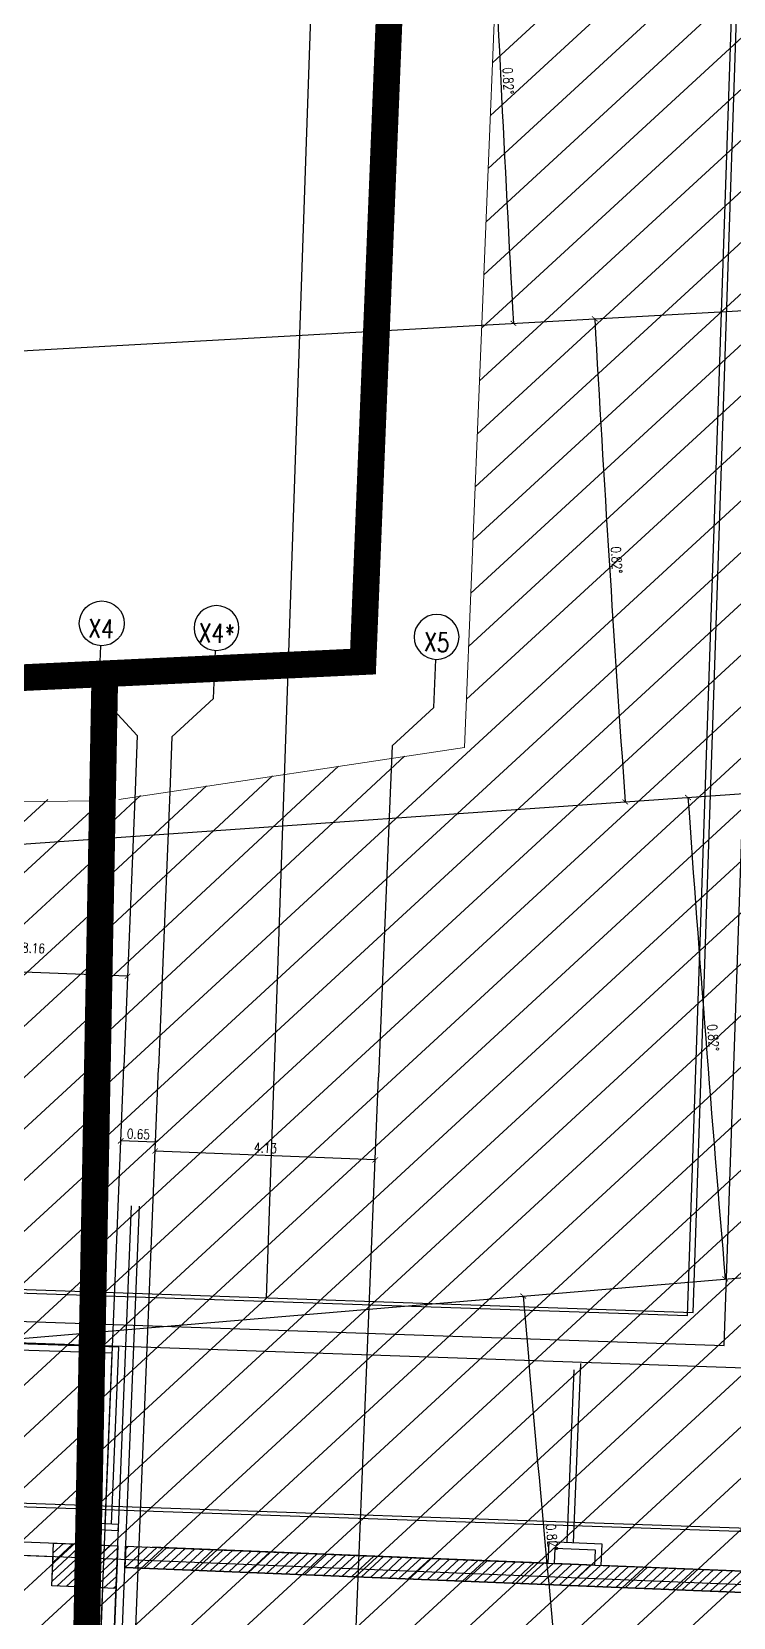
# Model space of a CAD drawing. Extents: x -678889171 to 586587, y -792238163 to 335485.
# Drawn here: x -678807478 to -678794343, y -792105945 to -792076252 of the extents above; entities that cross this region are included whole.
import ezdxf
from ezdxf.enums import TextEntityAlignment as Align

# ---------------------------------------------------------------- set-up
doc = ezdxf.new("R2010")
doc.units = 0
doc.header["$MEASUREMENT"] = 0
doc.layers.get('0').update_dxf_attribs({"color": 8})
for name, color, linetype in [('A-FLOR-PATT', 252, 'Continuous'), ('A-SITE-PATT', 252, 'Continuous'), ('A-WALL', 252, 'Continuous'), ('XR-Axis$0$A-GRID-LINE-OUT', 252, 'Continuous')]:
    doc.layers.add(name, color=color, linetype=linetype)
for name, color, linetype, lineweight in [('BASEMENT3 LAYOUT$0$A-TABL-TEXT', 252, 'Continuous', 30), ('BASEMENT3 LAYOUT$0$HATCH6', 252, 'Continuous', 15), ('BASEMENT3 LAYOUT$0$HATCH7', 252, 'Continuous', 15)]:
    doc.layers.add(name, color=color, linetype=linetype, lineweight=lineweight)
doc.styles.add('Ground floor Towers$0$$Bas01-Rname$0$EN-SC', font='swissc.ttf')
doc.styles.add('Ground floor Towers$0$$Bas01-Rname$0$EN-SCL', font='swisscl.ttf')
doc.styles.add('Ground floor Towers$0$04-Ground Floor$0$V2-lower ground$0$LEVEL  FOR LICENSE LOWER GR$0$$LG- LEVEL$0$AR-SR', font='sarb.shx')
doc.styles.add('XR-Axis$0$MEDAD-E-TEXT', font='romans.shx', dxfattribs={"width": 0.8, "height": 1.8})
doc.styles.add('XR-Axis$0$MOD-E-TEXT', font='romans.shx', dxfattribs={"width": 0.8, "height": 1.8})

# ---------------------------------------------------------------- blocks, each defined once
blk = doc.blocks.new('A$C61C61320')
at = {"layer": 'BASEMENT3 LAYOUT$0$HATCH6'}
h = blk.add_hatch(dxfattribs=at)
h.set_pattern_fill('JIS_WOOD', color=256, scale=1000, style=0)
h.set_pattern_definition([(45, (-845711.5632553247, -470537.5133829243), (-499.9999991609842, 499.9999991609843), [])])
h.paths.add_polyline_path([(-57054.4839232408, -202715.6827627594), (-61988.72938809986, -237934.2497828866), (-80426.45722685638, -233625.2072105513), (-117920.8563015934, -232159.4412755717), (-127624.8318891085, -221284.5855308848), (-127624.8318891085, -154987.425217584), (-104462.5924733605, -154589.848100547), (-93882.62928564264, -154028.8445178776), (-93529.7361727003, -176713.0896850609), (-93352.28011348587, -178273.3977080029), (-93352.28011348587, -194674.8746110406), (-91405.28890382661, -196764.3988851835), (-82930.71560722869, -197602.72102616), (-65142.08317814791, -199622.3395659931), (-55832.26724016038, -200866.3395951205)])
at = {"layer": 'BASEMENT3 LAYOUT$0$HATCH7'}
h = blk.add_hatch(dxfattribs=at)
h.set_pattern_fill('JIS_WOOD', color=256, scale=1000, style=0)
h.set_pattern_definition([(45, (-95575.72641586163, -175160.5677797335), (-499.9999991609842, 499.9999991609843), [])])
edge = h.paths.add_edge_path()
edge.add_line((-93671.42387769371, -154054.9431899884), (-93352.28011348587, -174711.9075518902))
edge.add_line((-93352.28011348587, -174711.9075518902), (-49398.28305342048, -174321.9428492732))
edge.add_arc((-49194.7644366367, -173977.2776182104), 400.2673467584944, 239.4389137010584, 436.7722825904112)
edge.add_line((-49103.17453308101, -173587.6300358392), (-49353.17453308101, -169321.0603725039))
edge.add_arc((765187.6152318742, -69570.4512780355), 820625.9088071947, 178.5717505264322, 186.9818142228341, ccw=False)
edge.add_line((-55183.34322072996, -49116.28952082794), (-86992.42594180122, -47875.38068783496))
edge.add_line((-86992.42594180116, -47875.38068783496), (-86999.8191618316, -136404.81269691))
edge.add_line((-86999.81916183163, -136404.81269691), (-87007.19406194473, -152784.6622732603))
edge.add_line((-87007.19406194473, -152784.6622732603), (-93671.42387769371, -154054.9431899884))
at = {"layer": 'BASEMENT3 LAYOUT$0$A-TABL-TEXT', "const_width": 500}
blk.add_lwpolyline([(-88972.05171104963, 22775.97554144054), (13087.40149203665, 22211.71815820993), (12977.94017466274, -133203.5437077869), (15397.77637988678, -244279.008176838), (7656.957292334409, -250604.5168011433), (-62676.49176812707, -239864.7054035134), (-80695.52998699364, -235653.5139011407), (-118847.6494075342, -234162.0357504327), (-129624.8318891085, -222084.4801378573), (-129624.8318891085, -153058.7582305309), (-104567.4960696057, -152628.6520064768), (-88972.05156734609, -151257.049707202)], close=True, dxfattribs=at)
blk.add_lwpolyline([(-57033.52080658916, -200660.2740008931, 0.009460145421703483), (-91405.28890382661, -196764.3988851835), (-93352.28011348587, -194674.8746110406), (-93352.28011348587, -172023.5690570949), (-93352.28011348587, -172023.5690570949), (-93787.99629907659, -151856.5045970205)], format="xyb", dxfattribs=at)
at = {"layer": 'BASEMENT3 LAYOUT$0$HATCH6'}
for p, q in [((-87007.19406194473, -152785.2838427984), (-86972.05156583316, -74732.86398215502)), ((-93436.17867387761, -154021.020069632), (-87007.19406194473, -152784.6622732603)), ((-93436.17867387761, -154021.64163917), (-87007.19406194473, -152785.2838427984))]:
    blk.add_line(p, q, dxfattribs=at)
for points in [[(-56182.62965816143, -202983.40351943), (-61193.42310835095, -237994.1969192784), (-80426.45722685638, -233662.5050700729), (-117920.8563015934, -232196.7391350933), (-127624.8318891085, -221321.8833904064), (-127624.8318891085, -155024.7230771056), (-104462.5924733605, -154627.1459600686), (-93882.62928564264, -154066.1423773992), (-93361.99845258333, -178187.9478082885), (-93352.28011348587, -179178.229467513), (-93494.76352696051, -194320.7128558172), (-91405.28890382661, -196764.3988851835), (-82961.84863941744, -197787.7979447818), (-65211.28236189531, -199613.7986915881), (-55832.26724016038, -200866.3395951205)], [(-56182.62965816143, -202984.025088968), (-61193.42310835095, -237994.8184888165), (-80426.45722685638, -233663.1266396109), (-117920.8563015934, -232197.3607046313), (-127624.8318891085, -221322.5049599444), (-127624.8318891085, -155025.3446466436), (-104462.5924733605, -154627.7675296066), (-93882.62928564264, -154066.7639469372), (-93361.99845258333, -178188.5693778265), (-93352.28011348587, -179178.851037051), (-93494.76352696051, -194321.3344253552), (-91405.28890382661, -196765.0204547216), (-82961.84863941744, -197788.4195143199), (-65211.28236189531, -199614.4202611261), (-55832.26724016038, -200866.9611646585)]]:
    blk.add_lwpolyline(points, close=True, dxfattribs=at)
blk = doc.blocks.new('2')
at = {"layer": 'BASEMENT3 LAYOUT$0$A-TABL-TEXT', "const_width": 500}
blk.add_lwpolyline([(28948.80459054373, 254973.3362460719), (131008.25779363, 254409.0788628413), (130898.7964762561, 98993.81699684449), (133318.6326814801, -12081.64747220662), (125577.8135939278, -18407.15609651199), (55244.36453346629, -7667.34469888208), (37225.32631459972, -3456.153196509345), (-926.7931059408002, -1964.675045801327), (-11703.97558751516, 10112.88056677405), (-11703.97558751516, 79138.60247410042), (13353.36023198767, 79568.70869815454), (28948.80473424727, 80940.3109974293)], close=True, dxfattribs=at)
blk.add_lwpolyline([(60887.3354950042, 31537.0867037382, 0.009460145421703483), (26515.56739776675, 35432.96181944781), (24568.57618810749, 37522.48609359076), (24568.57618810749, 60173.79164753645), (24568.57618810749, 60173.79164753645), (24132.86000251677, 80340.85610761086)], format="xyb", dxfattribs=at)
blk = doc.blocks.new('XR-Axis$0$_ArchTick')
at = {"const_width": 0.15}
blk.add_lwpolyline([(-0.5, -0.5), (0.5, 0.5)], dxfattribs=at)
blk = doc.blocks.new('*U214')
blk.add_circle((-3.264797034999648e-15, 0), 4.2)
at = {"layer": 'XR-Axis$0$A-GRID-LINE-OUT'}
for p, q in [((-4.587415578078791e-15, -13.2), (-3.159588741800171e-15, -4.2)), ((7.499999999999994, -20.7), (-4.587415578078791e-15, -13.2)), ((7.499999999999994, -20.7), (7.499999999999992, -31))]:
    blk.add_line(p, q, dxfattribs=at)
at = {"style": 'XR-Axis$0$MEDAD-E-TEXT', "width": 0.8, "flags": 4}
for height, p in [(1.799999999999999, (-0.0692522248746208, 2.544295698152595)), (3.5, (-0.0692522248746208, -0.97607523254144))]:
    blk.add_attdef('00', text='', height=height, dxfattribs=at).set_placement(p, align=Align.MIDDLE_CENTER)
blk = doc.blocks.new('GR')
at = {"layer": 'A-FLOR-PATT'}
for p, q in [((-3505.522215138539, 256370.3123962845), (-2481.692313763895, 84127.40131058797)), ((5518.166476646962, 84174.95330901134), (4285.73937771246, 256354.3693902435)), ((5411.207674454898, 84113.37185683055), (4287.263117527589, 256355.6587855571)), ((-9155, 101525), (38185, 106100)), ((6121.722277038934, 83578.53030896597), (6006.788352434203, 102914.3142437445)), ((-9165, 92230), (39070, 97590)), ((-5320.000000000175, 93520.00000000079), (-5320.000000000175, 88340.00000000074)), ((-4670.000000000175, 93520.00000000079), (-4670.000000000175, 88340.00000000074)), ((-545.0000000001746, 93520.00000000081), (-545.0000000001746, 88340.00000000077)), ((-5320, 90035.0051271506), (-13480, 90035.0051271506)), ((-8010, 83055), (44685, 89675)), ((-5320, 59790), (-5320, 88340)), ((-4670, 59790), (-4670, 88340)), ((-545, 62655), (-545, 88340)), ((-4670, 86951.30352689169), (-5320, 86951.30352689169)), ((-545, 86787.00173973278), (-4670, 86787.00173973278)), ((-5070, 66375), (-5070, 85745)), ((-4920, 66375), (-4920, 85745)), ((-37007.68432630599, 83836.5729148268), (5411.207674454898, 84113.37185683055)), ((-36937.35752912449, 83922.59322838203), (5518.166476646962, 84174.95330901134)), ((-36897.31296228312, 83322.82065839929), (6121.722277038934, 83578.53030896597)), ((-36894.93536239647, 82922.82772468824), (6524.092810636328, 83180.91497514155)), ((-5198.126173194469, 83089.95811310198), (-13481.95477583679, 83035.51625707468)), ((-5318.198288894666, 82969.24227194776), (-13481.95477583679, 82920.71604845217)), ((-5320.106709214393, 79773.75295876685), (-5318.198288894666, 82969.24227194776)), ((-5200.106730614905, 79773.68129199694), (-5198.126173194469, 83089.95811310198)), ((3336.793560879596, 79773.75295876697), (3336.793560879334, 83011.97110617984)), ((3456.793560879596, 79773.75295876697), (3456.793560879334, 83132.68651870042)), ((-30912.47202798455, 79958.33511458867), (9546.729276875696, 80198.828844029)), ((-30948.08122967152, 79876.02890377189), (9437.223438388435, 80139.55793711904)), ((-5570.345577643806, 79773.75295876696), (-5570.345983532159, 79373.9282216864)), ((-5070.345785410052, 79773.75295876696), (-5570.345577643806, 79773.75295876696)), ((-5450.345699463625, 79653.75295876696), (-5450.345983532221, 79373.9280998665)), ((-5070.345577643805, 79653.75295876696), (-5450.345699463625, 79653.75295876696)), ((-5070.345577643805, 79653.75295876696), (-5070.345785410052, 79773.75295876696)), ((2991.264798806376, 79773.75295876697), (2991.264392790961, 79373.80305812688)), ((3991.23521950782, 79773.75295876697), (2991.264798806376, 79773.75295876697)), ((3111.264676986557, 79653.75295876697), (3111.264392791795, 79373.8038180131)), ((3871.244096835006, 79653.75295876697), (3111.264676986557, 79653.75295876697)), ((3871.264807246044, 79373.80863062841), (3871.244096835006, 79653.75295876697)), ((3991.264807518214, 79373.80939051462), (3991.23521950782, 79773.75295876697)), ((-12878.88572230558, 79373.93332710664, 6.803867058720262e-05), (-5570.345983522075, 79373.93815484122, 0.0001225815378695977)), ((-6271.23089510639, 78572.88241857395), (-6271.23089510639, 79372.88241857395)), ((-6271.23089510639, 79372.88241857395), (-5071.23089510639, 79372.88241857395)), ((-6271.230895106448, 79365.49542556531), (-6263.844145657058, 79372.88241857392)), ((-6271.230895106419, 79188.71581586421), (-6087.070364620828, 79372.88241857395)), ((-6271.23089510639, 79011.93620616308), (-5910.296583584539, 79372.88241857398)), ((-6271.230895106448, 78835.15659646186), (-5733.522802548308, 79372.88241857395)), ((-6271.23089510639, 78658.37698676073), (-5556.749021512049, 79372.88241857389)), ((-6179.948863384401, 78572.88241857395), (-5379.975240475789, 79372.88241857395)), ((-6003.175082348112, 78572.88241857395), (-5203.201459439559, 79372.88241857392)), ((-5826.401301311911, 78572.88241857392), (-5071.230895106419, 79328.0777245989)), ((-5450.345983521933, 79373.93823410851, 0.0001234770853124286), (-5070.345579413784, 79373.93848512186, 0.0001263129885638731)), ((-5071.23089510639, 79372.88241857395), (-5071.23089510639, 78572.88241857395)), ((-5070.345579413784, 79373.93848512133, 0.0001263129885638731), (-5070.345578665094, 73875.21578422369, 0.0001263129885638731)), ((-4921.372718889354, 79372.93636281113), (8228.635354651982, 79373.01963371946)), ((-4921.327001587342, 78972.76204417064), (-4921.372718889354, 79372.93636281113)), ((-4921.366268157435, 79316.4715865681), (-4864.902996058925, 79372.93672039913)), ((-4921.346074548841, 79139.71217114147), (-4688.128095652908, 79372.93783980579)), ((-4920.345577643689, 79373.75295876511), (-4920.345577643638, 78972.76204413618)), ((-4911.516916254943, 78972.76204382558), (-4511.353195246833, 79372.93895921257)), ((-4734.743141435494, 78972.76203760854), (-4334.578294840758, 79372.94007861929)), ((-4557.96936661622, 78972.76203139144), (-4157.803394434741, 79372.94119802595)), ((2991.264392790959, 79373.80305812688), (-4420.344386734188, 79373.75612496574)), ((-4381.195591796713, 78972.7620251744), (-3981.028494028666, 79372.94231743267)), ((-4204.421816977265, 78972.76201895741), (-3804.253593622532, 79372.94343683944)), ((-4027.648042157933, 78972.76201274036), (-3627.478693216573, 79372.94455624616)), ((-3850.874267338484, 78972.76200652332), (-3450.703792810498, 79372.94567565288)), ((-3674.100492519094, 78972.76200030622), (-3273.928892404423, 79372.94679505948)), ((-3497.326717699645, 78972.76199408923), (-3097.15399199829, 79372.94791446632)), ((-3320.552942880255, 78972.76198787213), (-2920.379091592273, 79372.94903387298)), ((-3143.779168060864, 78972.76198165515), (-2743.604191186256, 79372.9501532797)), ((-2967.005393241474, 78972.76197543804), (-2566.829290780122, 79372.95127268642)), ((-2790.231618422025, 78972.76196922106), (-2390.054390374105, 79372.95239209314)), ((-2613.457843602577, 78972.76196300401), (-2213.27948996803, 79372.95351149986)), ((-2436.684068783128, 78972.76195678691), (-2036.504589561955, 79372.95463090652)), ((-2259.910293963796, 78972.76195056993), (-1859.729689155938, 79372.9557503133)), ((-2083.136519144347, 78972.76194435282), (-1682.954788749863, 79372.95686971996)), ((-1906.362744324899, 78972.76193813584), (-1506.179888343788, 79372.95798912673)), ((-1729.588969505508, 78972.76193191874), (-1329.404987937713, 79372.9591085334)), ((-1552.815194686118, 78972.76192570169), (-1152.630087531637, 79372.96022794017)), ((-1376.041419866728, 78972.76191948465), (-975.8551871256204, 79372.96134734683)), ((-1199.267645047279, 78972.76191326755), (-799.0802867195453, 79372.9624667535)), ((-1022.49387022783, 78972.76190705056), (-622.3053863135283, 79372.96358616027)), ((-845.7200954084401, 78972.76190083352), (-445.5304859073949, 79372.96470556705)), ((-668.9463205889915, 78972.76189461653), (-268.7555855012615, 79372.96582497377)), ((-492.1725457696011, 78972.76188839943), (-91.98068509530276, 79372.96694438043)), ((-315.3987709501525, 78972.76188218244), (84.79421531077242, 79372.96806378715)), ((-138.6249961307622, 78972.7618759654), (261.5691157168476, 79372.96918319387)), ((38.14877868862823, 78972.7618697483), (438.3440161228646, 79372.97030260059)), ((214.9225535080768, 78972.76186353125), (615.1189165289397, 79372.97142200725)), ((391.6963283274672, 78972.76185731427), (791.8938169350149, 79372.97254141403)), ((568.4701031468576, 78972.76185109717), (968.6687173410901, 79372.97366082075)), ((745.2438779663062, 78972.76184488012), (1145.443617747223, 79372.97478022747)), ((922.0176527856383, 78972.76183866308), (1322.218518153182, 79372.97589963418)), ((1098.791427605087, 78972.76183244603), (1498.993418559257, 79372.97701904085)), ((1275.565202424536, 78972.76182622899), (1675.768318965333, 79372.97813844762)), ((1452.338977243984, 78972.76182001195), (1852.54321937135, 79372.97925785428)), ((1629.112752063433, 78972.76181379496), (2029.318119777425, 79372.980377261)), ((1805.886526882765, 78972.76180757786), (2206.0930201835, 79372.98149666772)), ((1982.660301702155, 78972.76180136076), (2382.867920589575, 79372.98261607444)), ((2159.434076521604, 78972.76179514377), (2559.64282099565, 79372.98373548116)), ((2336.207851340994, 78972.76178892667), (2736.417721401725, 79372.98485488782)), ((2512.981626160443, 78972.76178270968), (2913.192621807801, 79372.98597429466)), ((2689.755400979833, 78972.76177649258), (3089.967522213818, 79372.98709370132)), ((2866.529175799224, 78972.7617702756), (3266.742422619893, 79372.98821310804)), ((3043.302950618672, 78972.7617640585), (3443.517323025968, 79372.98933251476)), ((3871.264807246043, 79373.80863062841), (3111.264392791794, 79373.8038180131)), ((3220.076725438121, 78972.76175784145), (3620.292223432101, 79372.99045192148)), ((3396.850500257511, 78972.7617516244), (3797.067123838118, 79372.9915713282)), ((3573.624275076902, 78972.76174540742), (3973.842024244135, 79372.99269073491)), ((3750.398049896292, 78972.76173919032), (4150.616924650152, 79372.99381014158)), ((3927.171824715741, 78972.76173297327), (4327.391825056227, 79372.9949295483)), ((16491.86143825347, 79373.88854910672), (3991.264807518215, 79373.80939051462)), ((4103.945599535131, 78972.76172675623), (4504.166725462303, 79372.99604895501)), ((4280.719374354579, 78972.76172053919), (4680.941625868378, 79372.99716836173)), ((4457.49314917397, 78972.7617143222), (4857.716526274453, 79372.99828776851)), ((4634.266923993418, 78972.7617081051), (5034.491426680528, 79372.99940717517)), ((4811.040698812809, 78972.76170188806), (5211.266327086574, 79373.00052658189)), ((4987.814473632199, 78972.76169567101), (5388.041227492591, 79373.00164598861)), ((5164.58824845159, 78972.76168945391), (5564.816127898695, 79373.00276539533)), ((5341.362023271038, 78972.76168323692), (5741.591028304771, 79373.00388480208)), ((5518.135798090429, 78972.76167701982), (5918.365928710846, 79373.00500420874)), ((5694.909572909906, 78972.76167080284), (6095.140829116921, 79373.00612361549)), ((5871.683347729238, 78972.76166458576), (6271.915729522967, 79373.00724302224)), ((6048.457122548687, 78972.76165836875), (6448.690629928984, 79373.00836242893)), ((6225.230897368136, 78972.7616521517), (6625.465530335088, 79373.00948183564)), ((6402.004672187526, 78972.7616459346), (6802.240430741134, 79373.01060124228)), ((-53845, 79125), (16455, 79125)), ((-7069.552628460138, 79123.93716452371, 0.0001113931143276042), (-6271.230895106331, 79123.9376918641, 0.0001174555646210147)), ((-6271.230895106392, 78572.88241857394), (-6271.230895106342, 79123.9376918641, 2.297646141033016e-05)), ((-5649.627520275622, 78572.88241857398), (-5071.23089510639, 79151.2981148978)), ((-5472.853739239363, 78572.88241857398), (-5071.230895106361, 78974.51850519667)), ((-5296.079958203103, 78572.88241857398), (-5071.230895106419, 78797.73889549545)), ((8228.672998404334, 78972.76158169168), (-4921.327001587342, 78972.76204417064)), ((-4920.345577643638, 78972.76204413618), (7979.654424085805, 78972.76204413618)), ((-5071.23089510639, 78572.88241857395), (-6271.23089510639, 78572.88241857395)), ((-5321.230895106361, 78572.88241857395), (-6271.23089510639, 78572.88241857395)), ((-5320.345577643662, 78572.88241857395, 0.0001263129885638731), (-5320.345577643631, 77173.75295876697, 0.0001263129885638731)), ((-5119.306177166844, 78572.88241857392), (-5071.23089510639, 78620.95928579429))]:
    blk.add_line(p, q, dxfattribs=at)
for centre, radius, start, end in [((631601.6848589656, 163448.570621668), 633133.8230174324, 184.6979267874495, 185.5199974925503), ((632630.0555118418, 163547.9537170824), 632642.5014578571, 185.5199974925503, 186.3408436121083), ((633335.2275633599, 163626.3142892011), 632173.5210979515, 186.3408436121083, 187.1604766217598), ((631897.0668236557, 163445.6401437062), 634520.5641762204, 187.1604766217598, 187.9821471516825)]:
    blk.add_arc(centre, radius, start, end, dxfattribs=at)
for p, xscale, yscale, zscale, rotation in [((2921.316327482617, 102692.0711279727), 99.99999999999999, 99.99999999999999, 99.99999999999999, 95.51999749255027), ((1403.90252764547, 102545.4262582165), 99.99999999999999, 99.99999999999999, 99.99999999999999, 275.5199974925503), ((5029.041758016425, 93807.2792333984), 100, 100, 100, 96.34084361210833), ((3857.758344165293, 93677.12314138534), 100, 100, 100, 276.3408436121084), ((-5320, 86951.30352689169), 100, 100, 100, 180), ((-4670, 86787.00173973278), 100, 100, 100, 180), ((6092.077213432616, 84826.62446442625), 100, 100, 100, 277.1604766217599), ((2325.178168043773, 84353.39414503185), 99.99999999999999, 99.99999999999999, 99.99999999999999, 97.16047662175987)]:
    blk.add_blockref('XR-Axis$0$_ArchTick', p, dxfattribs=dict(at, xscale=xscale, yscale=yscale, zscale=zscale, rotation=rotation))
ref = blk.add_blockref('*U214', (-6070, 96620), dxfattribs=dict(at, xscale=100, yscale=100, zscale=100))
ref.add_attrib('00', 'X4', dxfattribs={"layer": '0', "height": 353, "style": 'XR-Axis$0$MEDAD-E-TEXT', "width": 0.7999999999999999}).set_placement((-6076.925222487451, 96522.39247674588), align=Align.MIDDLE_CENTER)
ref = blk.add_blockref('*U214', (-3920, 96620), dxfattribs=dict(at, xscale=-100, yscale=100, zscale=100))
ref.add_attrib('00', 'X4*', dxfattribs={"layer": '0', "height": 353, "style": 'XR-Axis$0$MEDAD-E-TEXT', "width": 0.7999999999999999}).set_placement((-3913.074777512549, 96522.39247674588), align=Align.MIDDLE_CENTER)
ref = blk.add_blockref('*U214', (205, 96620), dxfattribs=dict(at, xscale=-100, yscale=100, zscale=100))
ref.add_attrib('00', 'X5', dxfattribs={"layer": '0', "height": 353, "style": 'XR-Axis$0$MEDAD-E-TEXT', "width": 0.7999999999999999}).set_placement((211.9252224874508, 96522.39247674588), align=Align.MIDDLE_CENTER)
at = {"layer": 'A-FLOR-PATT', "xscale": 100, "yscale": 100, "zscale": 100}
for p in [(-5320, 90035.0051271506), (-4670, 86951.30352689169), (-545, 86787.00173973278)]:
    blk.add_blockref('XR-Axis$0$_ArchTick', p, dxfattribs=at)
at = {"layer": 'A-FLOR-PATT', "char_height": 180, "attachment_point": 5, "style": 'XR-Axis$0$MOD-E-TEXT'}
for insert, rotation in [((1122.652312160557, 107080.4103086937), 275.1089621399999), ((3512.64395599514, 98197.38503005392), 275.9304205523293), ((5683.529947532295, 89331.50779881082), 276.7506601169341), ((3047.262659346065, 79859.61256104632), 277.5713118867212)]:
    blk.add_mtext('\\A1;0.82°', dxfattribs=dict(at, insert=insert, rotation=rotation))
for s, insert in [('\\A1;8.16', (-7099.257385962468, 90491.0667261021)), ('\\A1;0.65', (-4995, 87091.30352689169)), ('\\A1;4.13', (-2607.5, 86927.00173973278))]:
    blk.add_mtext(s, dxfattribs=dict(at, insert=insert))
at = {"layer": 'A-FLOR-PATT', "style": 'Ground floor Towers$0$04-Ground Floor$0$V2-lower ground$0$LEVEL  FOR LICENSE LOWER GR$0$$LG- LEVEL$0$AR-SR', "flags": 12}
for tag, p in [('L', (30296.07288644527, 72859.53473235783)), ('P', (30237.50458115668, 72203.99769414036))]:
    blk.add_attdef(tag, text='', height=500, dxfattribs=at).set_placement(p, align=Align.RIGHT)
at = {"layer": 'A-FLOR-PATT'}
for tag, p, height, style in [('N', (85492.25876324323, 56633.4995742733), 250, 'Ground floor Towers$0$$Bas01-Rname$0$EN-SC'), ('N', (89389.48149106537, 56633.4995742733), 250, 'Ground floor Towers$0$$Bas01-Rname$0$EN-SC'), ('N', (94597.61363499537, 56633.4995742733), 250, 'Ground floor Towers$0$$Bas01-Rname$0$EN-SC'), ('AN', (85922.66280553787, 56313.08159666645), 200, 'Ground floor Towers$0$$Bas01-Rname$0$EN-SCL'), ('AN', (89819.88553336001, 56313.08159666645), 200, 'Ground floor Towers$0$$Bas01-Rname$0$EN-SCL'), ('AN', (95028.01767729002, 56313.08159666645), 200, 'Ground floor Towers$0$$Bas01-Rname$0$EN-SCL'), ('SN', (85299.47460008037, 56025.08594095582), 200, 'Ground floor Towers$0$$Bas01-Rname$0$EN-SCL'), ('F', (85927.04975899268, 56008.67972904726), 200, 'Ground floor Towers$0$$Bas01-Rname$0$EN-SCL'), ('SN', (89196.69732790251, 56025.08594095582), 200, 'Ground floor Towers$0$$Bas01-Rname$0$EN-SCL'), ('F', (89824.27248681482, 56008.67972904726), 200, 'Ground floor Towers$0$$Bas01-Rname$0$EN-SCL'), ('SN', (94404.82947183252, 56025.08594095582), 200, 'Ground floor Towers$0$$Bas01-Rname$0$EN-SCL'), ('F', (95032.40463074483, 56008.67972904726), 200, 'Ground floor Towers$0$$Bas01-Rname$0$EN-SCL')]:
    blk.add_attdef(tag, p, '', height=height, dxfattribs=dict(at, style=style))
at = {"layer": 'A-FLOR-PATT', "style": 'Ground floor Towers$0$$Bas01-Rname$0$EN-SCL', "width": 0.8}
for p in [(85305.16036184286, 56295.1433535593), (89202.383089665, 56295.1433535593), (94410.51523359501, 56295.1433535593)]:
    blk.add_attdef('FN', p, '', height=250, dxfattribs=at)

msp = doc.modelspace()

# ---------------------------------------------------------------- block references
at = {"layer": 'A-SITE-PATT', "rotation": 357.6731745000001}
for name, p in [('2', (-678833487.1858103, -792167746.3685482, -212772)), ('A$C61C61320', (-678706236.4347705, -791940527.995869, -212772))]:
    msp.add_blockref(name, p, dxfattribs=at)

# ---------------------------------------------------------------- next in the draw order: block references
at = {"layer": 'A-WALL', "rotation": 357.6731745000001}
msp.add_blockref('GR', (-678804025.0995113, -792184118.4910543, -212772), dxfattribs=at)

doc.saveas('drawing.dxf')
